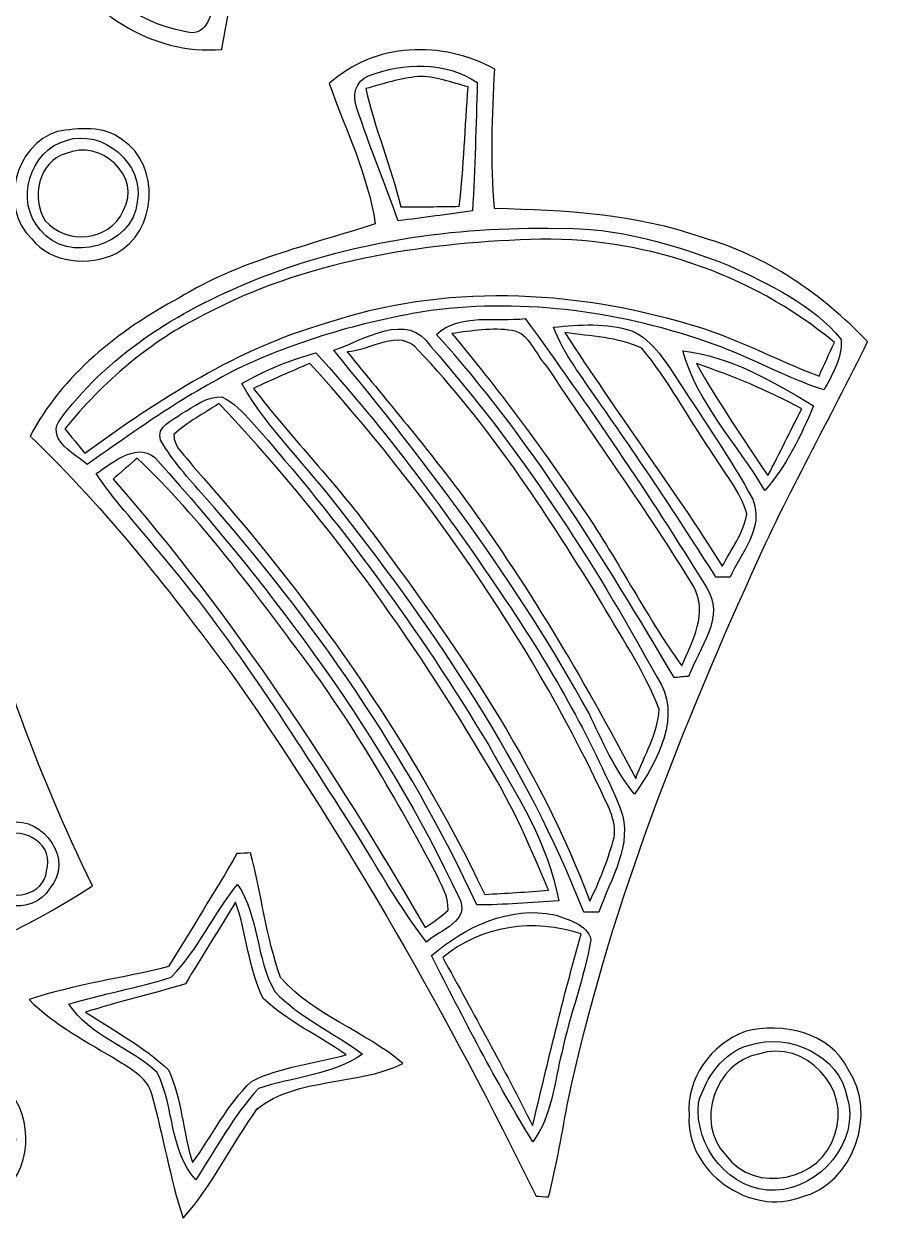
# Model space of a CAD drawing. Header units: centimetres. Extents: x -6.1 to 4.8, y -12.7 to 12.9.
# Drawn here: x 1.449 to 4.755, y -12.669 to -8.032 of the extents above; entities that cross this region are included whole.
import ezdxf

# ---------------------------------------------------------------- set-up
doc = ezdxf.new("R2010")
doc.units = ezdxf.units.CM
doc.header["$MEASUREMENT"] = 0
doc.layers.add('Camada 1', color=7, linetype='Continuous')

msp = doc.modelspace()

# ---------------------------------------------------------------- linework, layer by layer
at = {"layer": 'Camada 1', "color": 250}
for points, knots in [([(4.69125, -3.54245), (4.70876, -3.54771), (4.72644, -3.55296), (4.7443, -3.55857), (4.7443, -3.55857), (4.60458, -3.97737), (4.50128, -4.40774), (4.41619, -4.84091), (4.41619, -4.84091), (4.35438, -5.23731), (4.27173, -5.63283), (4.26123, -6.03536), (4.26123, -6.03536), (4.22026, -6.63556), (4.22079, -7.24207), (4.31726, -7.83719), (4.31726, -7.83719), (3.82561, -7.94119), (3.30945, -7.91247), (2.82656, -7.77836), (2.82656, -7.77836), (2.68842, -7.74491), (2.56165, -7.67943), (2.42666, -7.63794), (2.42666, -7.63794), (2.36258, -7.61832), (2.32914, -7.69379), (2.3076, -7.73931), (2.3076, -7.73931), (2.26085, -7.86537), (2.23896, -7.99879), (2.21516, -8.13081), (2.21516, -8.13081), (1.94044, -8.15375), (1.68937, -7.98216), (1.55945, -7.74772), (1.55945, -7.74772), (1.63316, -7.70447), (1.70845, -7.66333), (1.77813, -7.61395), (1.77813, -7.61395), (1.86305, -7.55302), (1.91225, -7.45602), (1.9499, -7.3613), (1.9499, -7.3613), (1.68499, -7.15995), (1.4481, -6.92235), (1.2653, -6.64344), (1.2653, -6.64344), (1.11315, -6.41092), (0.96783, -6.16912), (0.87958, -5.90422), (0.87958, -5.90422), (1.38576, -5.74033), (1.86113, -5.49574), (2.32354, -5.23521), (2.32354, -5.23521), (3.16588, -4.75004), (3.94537, -4.16419), (4.69125, -3.54245), (4.69125, -3.54245), (4.69125, -3.54245), (4.69125, -3.54245), (4.69125, -3.54245)], [0, 0, 0, 0, 0.0588235, 0.0588235, 0.0588235, 0.0588235, 0.1176471, 0.1176471, 0.1176471, 0.1176471, 0.1764706, 0.1764706, 0.1764706, 0.1764706, 0.2352941, 0.2352941, 0.2352941, 0.2352941, 0.2941176, 0.2941176, 0.2941176, 0.2941176, 0.3529412, 0.3529412, 0.3529412, 0.3529412, 0.4117647, 0.4117647, 0.4117647, 0.4117647, 0.4705882, 0.4705882, 0.4705882, 0.4705882, 0.5294118, 0.5294118, 0.5294118, 0.5294118, 0.5882353, 0.5882353, 0.5882353, 0.5882353, 0.6470588, 0.6470588, 0.6470588, 0.6470588, 0.7058824, 0.7058824, 0.7058824, 0.7058824, 0.7647059, 0.7647059, 0.7647059, 0.7647059, 0.8235294, 0.8235294, 0.8235294, 0.8235294, 0.8823529, 0.8823529, 0.8823529, 0.8823529, 1, 1, 1, 1]), ([(0.60662, -6.64221), (0.62816, -6.71102), (0.64164, -6.78246), (0.65057, -6.85424), (0.65057, -6.85424), (0.75807, -7.90232), (0.93526, -8.94409), (1.20052, -9.96415), (1.20052, -9.96415), (1.33096, -10.44547), (1.49379, -10.91926), (1.71405, -11.36731), (1.71405, -11.36731), (1.18354, -11.71819), (0.53921, -11.87349), (-0.0925, -11.87051), (-0.0925, -11.87051), (-0.18688, -11.87297), (-0.28335, -11.86788), (-0.37475, -11.89537), (-0.37475, -11.89537), (-0.36389, -12.07782), (-0.33132, -12.25956), (-0.33255, -12.4427), (-0.33255, -12.4427), (-0.3413, -12.53952), (-0.47577, -12.54513), (-0.54633, -12.55966), (-0.54633, -12.55966), (-0.72947, -12.59573), (-0.9233, -12.54128), (-1.06897, -12.42729), (-1.06897, -12.42729), (-1.12097, -12.38825), (-1.14058, -12.31576), (-1.10504, -12.25921), (-1.10504, -12.25921), (-1.01399, -12.10215), (-0.90491, -11.9493), (-0.86972, -11.76721), (-0.86972, -11.76721), (-0.9732, -11.70856), (-1.08525, -11.66916), (-1.19556, -11.62609), (-1.19556, -11.62609), (-1.70489, -11.40215), (-2.12072, -11.01696), (-2.49121, -10.6104), (-2.49121, -10.6104), (-2.5236, -10.57258), (-2.56142, -10.53704), (-2.57928, -10.48977), (-2.57928, -10.48977), (-2.55722, -10.44372), (-2.5187, -10.4087), (-2.48211, -10.37456), (-2.48211, -10.37456), (-1.76425, -9.72026), (-1.09944, -9.00817), (-0.49153, -8.25075), (-0.49153, -8.25075), (-0.14415, -7.8083), (0.18239, -7.34834), (0.4648, -6.86124), (0.4648, -6.86124), (0.50875, -6.78631), (0.55812, -6.714), (0.60662, -6.64221), (0.60662, -6.64221), (0.60662, -6.64221), (0.60662, -6.64221), (0.60662, -6.64221)], [0, 0, 0, 0, 0.0526316, 0.0526316, 0.0526316, 0.0526316, 0.1052632, 0.1052632, 0.1052632, 0.1052632, 0.1578947, 0.1578947, 0.1578947, 0.1578947, 0.2105263, 0.2105263, 0.2105263, 0.2105263, 0.2631579, 0.2631579, 0.2631579, 0.2631579, 0.3157895, 0.3157895, 0.3157895, 0.3157895, 0.3684211, 0.3684211, 0.3684211, 0.3684211, 0.4210526, 0.4210526, 0.4210526, 0.4210526, 0.4736842, 0.4736842, 0.4736842, 0.4736842, 0.5263158, 0.5263158, 0.5263158, 0.5263158, 0.5789474, 0.5789474, 0.5789474, 0.5789474, 0.6315789, 0.6315789, 0.6315789, 0.6315789, 0.6842105, 0.6842105, 0.6842105, 0.6842105, 0.7368421, 0.7368421, 0.7368421, 0.7368421, 0.7894737, 0.7894737, 0.7894737, 0.7894737, 0.8421053, 0.8421053, 0.8421053, 0.8421053, 0.8947368, 0.8947368, 0.8947368, 0.8947368, 1, 1, 1, 1]), ([(1.66713, -7.78781), (1.76203, -7.93629), (1.92171, -8.04064), (2.0968, -8.06603), (2.0968, -8.06603), (2.16998, -8.06725), (2.17734, -7.97113), (2.19099, -7.9221), (2.19099, -7.9221), (2.2099, -7.80637), (2.25717, -7.69939), (2.3097, -7.59574), (2.3097, -7.59574), (2.22426, -7.5243), (2.12603, -7.47038), (2.02939, -7.4161), (2.02939, -7.4161), (1.93414, -7.56282), (1.81087, -7.68801), (1.66713, -7.78781), (1.66713, -7.78781), (1.66713, -7.78781), (1.66713, -7.78781), (1.66713, -7.78781)], [0, 0, 0, 0, 0.1428571, 0.1428571, 0.1428571, 0.1428571, 0.2857143, 0.2857143, 0.2857143, 0.2857143, 0.4285714, 0.4285714, 0.4285714, 0.4285714, 0.5714286, 0.5714286, 0.5714286, 0.5714286, 0.7142857, 0.7142857, 0.7142857, 0.7142857, 1, 1, 1, 1]), ([(2.63064, -8.26318), (2.80432, -8.10367), (3.07028, -8.09492), (3.27111, -8.20697), (3.27111, -8.20697), (3.26183, -8.38661), (3.25343, -8.56713), (3.27076, -8.74677), (3.27076, -8.74677), (3.54179, -8.75289), (3.81739, -8.76761), (4.07546, -8.859), (4.07546, -8.859), (4.32234, -8.92851), (4.53857, -9.07716), (4.71418, -9.2617), (4.71418, -9.2617), (4.56781, -9.5611), (4.40235, -9.85122), (4.26754, -10.1564), (4.26754, -10.1564), (3.97163, -10.81228), (3.70795, -11.48742), (3.55633, -12.1925), (3.55633, -12.1925), (3.53269, -12.31926), (3.51098, -12.44655), (3.47947, -12.57191), (3.47947, -12.57191), (3.46738, -12.57104), (3.44339, -12.56929), (3.43131, -12.56859), (3.43131, -12.56859), (3.0934, -11.87716), (2.71153, -11.20676), (2.27241, -10.57451), (2.27241, -10.57451), (2.02746, -10.24167), (1.77253, -9.91338), (1.47331, -9.62711), (1.47331, -9.62711), (1.59885, -9.38969), (1.81543, -9.21828), (2.04812, -9.09292), (2.04812, -9.09292), (2.28116, -8.94952), (2.5515, -8.88912), (2.80888, -8.8056), (2.80888, -8.8056), (2.78069, -8.61545), (2.69437, -8.44229), (2.63064, -8.26318), (2.63064, -8.26318), (2.63064, -8.26318), (2.63064, -8.26318), (2.63064, -8.26318)], [0, 0, 0, 0, 0.0666667, 0.0666667, 0.0666667, 0.0666667, 0.1333333, 0.1333333, 0.1333333, 0.1333333, 0.2, 0.2, 0.2, 0.2, 0.2666667, 0.2666667, 0.2666667, 0.2666667, 0.3333333, 0.3333333, 0.3333333, 0.3333333, 0.4, 0.4, 0.4, 0.4, 0.4666667, 0.4666667, 0.4666667, 0.4666667, 0.5333333, 0.5333333, 0.5333333, 0.5333333, 0.6, 0.6, 0.6, 0.6, 0.6666667, 0.6666667, 0.6666667, 0.6666667, 0.7333333, 0.7333333, 0.7333333, 0.7333333, 0.8, 0.8, 0.8, 0.8, 0.8666667, 0.8666667, 0.8666667, 0.8666667, 1, 1, 1, 1]), ([(2.78314, -8.23341), (2.73202, -8.25179), (2.71888, -8.31097), (2.73779, -8.35773), (2.73779, -8.35773), (2.78647, -8.50462), (2.84425, -8.64854), (2.898, -8.79386), (2.898, -8.79386), (2.99377, -8.78231), (3.08919, -8.76883), (3.18479, -8.75517), (3.18479, -8.75517), (3.19582, -8.59006), (3.19862, -8.42391), (3.2037, -8.25897), (3.2037, -8.25897), (3.08062, -8.17651), (2.91708, -8.18036), (2.78314, -8.23341), (2.78314, -8.23341), (2.78314, -8.23341), (2.78314, -8.23341), (2.78314, -8.23341)], [0, 0, 0, 0, 0.1428571, 0.1428571, 0.1428571, 0.1428571, 0.2857143, 0.2857143, 0.2857143, 0.2857143, 0.4285714, 0.4285714, 0.4285714, 0.4285714, 0.5714286, 0.5714286, 0.5714286, 0.5714286, 0.7142857, 0.7142857, 0.7142857, 0.7142857, 1, 1, 1, 1]), ([(2.77263, -8.28226), (2.83899, -8.2637), (2.90553, -8.24252), (2.97433, -8.23551), (2.97433, -8.23551), (3.04087, -8.23341), (3.10443, -8.25915), (3.16833, -8.27561), (3.16833, -8.27561), (3.1559, -8.42933), (3.15258, -8.58446), (3.13367, -8.73784), (3.13367, -8.73784), (3.05803, -8.73871), (2.98309, -8.74134), (2.90763, -8.73959), (2.90763, -8.73959), (2.87103, -8.58446), (2.80678, -8.43791), (2.77263, -8.28226)], [0, 0, 0, 0, 0.1666667, 0.1666667, 0.1666667, 0.1666667, 0.3333333, 0.3333333, 0.3333333, 0.3333333, 0.5, 0.5, 0.5, 0.5, 0.6666667, 0.6666667, 0.6666667, 0.6666667, 1, 1, 1, 1]), ([(1.57854, -8.4479), (1.661, -8.43599), (1.75888, -8.42286), (1.82874, -8.47993), (1.82874, -8.47993), (1.98071, -8.57728), (1.9639, -8.83764), (1.80562, -8.92045), (1.80562, -8.92045), (1.70057, -8.97018), (1.5556, -8.9595), (1.47926, -8.8639), (1.47926, -8.8639), (1.35144, -8.74379), (1.41413, -8.49972), (1.57854, -8.4479), (1.57854, -8.4479), (1.57854, -8.4479), (1.57854, -8.4479), (1.57854, -8.4479)], [0, 0, 0, 0, 0.1666667, 0.1666667, 0.1666667, 0.1666667, 0.3333333, 0.3333333, 0.3333333, 0.3333333, 0.5, 0.5, 0.5, 0.5, 0.6666667, 0.6666667, 0.6666667, 0.6666667, 1, 1, 1, 1]), ([(1.61355, -8.48256), (1.47068, -8.52126), (1.41203, -8.72086), (1.51358, -8.82976), (1.51358, -8.82976), (1.61706, -8.96388), (1.87286, -8.89139), (1.88792, -8.72033), (1.88792, -8.72033), (1.91593, -8.57255), (1.7538, -8.43669), (1.61355, -8.48256)], [0, 0, 0, 0, 0.25, 0.25, 0.25, 0.25, 0.5, 0.5, 0.5, 0.5, 1, 1, 1, 1]), ([(1.61303, -8.53404), (1.74312, -8.47346), (1.9112, -8.62438), (1.83364, -8.75482), (1.83364, -8.75482), (1.78094, -8.87476), (1.61285, -8.88737), (1.53196, -8.79369), (1.53196, -8.79369), (1.47576, -8.70807), (1.505, -8.56153), (1.61303, -8.53404)], [0, 0, 0, 0, 0.25, 0.25, 0.25, 0.25, 0.5, 0.5, 0.5, 0.5, 1, 1, 1, 1]), ([(2.33422, -9.02656), (2.04497, -9.14247), (1.76693, -9.31703), (1.58274, -9.57266), (1.58274, -9.57266), (1.54457, -9.64882), (1.64804, -9.69487), (1.69445, -9.73741), (1.69445, -9.73741), (1.88739, -9.60015), (2.08191, -9.46165), (2.29552, -9.35765), (2.29552, -9.35765), (2.52628, -9.25137), (2.77316, -9.18064), (3.02406, -9.14124), (3.02406, -9.14124), (3.39174, -9.09362), (3.76871, -9.14667), (4.11679, -9.27098), (4.11679, -9.27098), (4.26281, -9.32263), (4.3978, -9.40107), (4.54558, -9.44869), (4.54558, -9.44869), (4.57744, -9.38724), (4.61771, -9.32561), (4.61158, -9.25278), (4.61158, -9.25278), (4.50075, -9.11603), (4.33302, -9.03987), (4.17771, -8.96685), (4.17771, -8.96685), (3.96656, -8.88561), (3.74297, -8.8182), (3.51448, -8.82311), (3.51448, -8.82311), (3.11318, -8.81593), (2.7068, -8.87318), (2.33422, -9.02656), (2.33422, -9.02656), (2.33422, -9.02656), (2.33422, -9.02656), (2.33422, -9.02656)], [0, 0, 0, 0, 0.0833333, 0.0833333, 0.0833333, 0.0833333, 0.1666667, 0.1666667, 0.1666667, 0.1666667, 0.25, 0.25, 0.25, 0.25, 0.3333333, 0.3333333, 0.3333333, 0.3333333, 0.4166667, 0.4166667, 0.4166667, 0.4166667, 0.5, 0.5, 0.5, 0.5, 0.5833333, 0.5833333, 0.5833333, 0.5833333, 0.6666667, 0.6666667, 0.6666667, 0.6666667, 0.75, 0.75, 0.75, 0.75, 0.8333333, 0.8333333, 0.8333333, 0.8333333, 1, 1, 1, 1]), ([(2.14827, -9.157), (2.53487, -8.95162), (2.97714, -8.88106), (3.41013, -8.86618), (3.41013, -8.86618), (3.83437, -8.85165), (4.25861, -8.99435), (4.58585, -9.2645), (4.58585, -9.2645), (4.56571, -9.30757), (4.54592, -9.351), (4.52649, -9.39494), (4.52649, -9.39494), (4.35648, -9.33209), (4.19732, -9.24139), (4.02189, -9.19377), (4.02189, -9.19377), (3.56928, -9.05772), (3.07133, -9.03724), (2.61996, -9.18939), (2.61996, -9.18939), (2.27574, -9.28709), (1.97161, -9.48494), (1.68464, -9.69277), (1.68464, -9.69277), (1.66538, -9.66931), (1.62668, -9.62221), (1.60743, -9.59857), (1.60743, -9.59857), (1.75677, -9.41806), (1.93624, -9.2596), (2.14827, -9.157)], [0, 0, 0, 0, 0.1111111, 0.1111111, 0.1111111, 0.1111111, 0.2222222, 0.2222222, 0.2222222, 0.2222222, 0.3333333, 0.3333333, 0.3333333, 0.3333333, 0.4444444, 0.4444444, 0.4444444, 0.4444444, 0.5555556, 0.5555556, 0.5555556, 0.5555556, 0.6666667, 0.6666667, 0.6666667, 0.6666667, 0.7777778, 0.7777778, 0.7777778, 0.7777778, 1, 1, 1, 1]), ([(2.64832, -9.29479), (3.01198, -9.73671), (3.35971, -10.19527), (3.63494, -10.69865), (3.63494, -10.69865), (3.68799, -10.80651), (3.73474, -10.91996), (3.81266, -11.01328), (3.81266, -11.01328), (3.9002, -10.88477), (4.00105, -10.70828), (3.89827, -10.55946), (3.89827, -10.55946), (3.65053, -10.10545), (3.36566, -9.66913), (3.02371, -9.28026), (3.02371, -9.28026), (2.93529, -9.13897), (2.76213, -9.25663), (2.64832, -9.29479), (2.64832, -9.29479), (2.64832, -9.29479), (2.64832, -9.29479), (2.64832, -9.29479)], [0, 0, 0, 0, 0.1428571, 0.1428571, 0.1428571, 0.1428571, 0.2857143, 0.2857143, 0.2857143, 0.2857143, 0.4285714, 0.4285714, 0.4285714, 0.4285714, 0.5714286, 0.5714286, 0.5714286, 0.5714286, 0.7142857, 0.7142857, 0.7142857, 0.7142857, 1, 1, 1, 1]), ([(3.04577, -9.23351), (3.40891, -9.63464), (3.69132, -10.09827), (3.96568, -10.56208), (3.96568, -10.56208), (3.97969, -10.56068), (4.00771, -10.55823), (4.02171, -10.557), (4.02171, -10.557), (4.06128, -10.44862), (4.16756, -10.32501), (4.08912, -10.21086), (4.08912, -10.21086), (3.87078, -9.8549), (3.63459, -9.50998), (3.38947, -9.17205), (3.38947, -9.17205), (3.27549, -9.18607), (3.13874, -9.14912), (3.04577, -9.23351), (3.04577, -9.23351), (3.04577, -9.23351), (3.04577, -9.23351), (3.04577, -9.23351)], [0, 0, 0, 0, 0.1428571, 0.1428571, 0.1428571, 0.1428571, 0.2857143, 0.2857143, 0.2857143, 0.2857143, 0.4285714, 0.4285714, 0.4285714, 0.4285714, 0.5714286, 0.5714286, 0.5714286, 0.5714286, 0.7142857, 0.7142857, 0.7142857, 0.7142857, 1, 1, 1, 1]), ([(2.70067, -9.30127), (2.78822, -9.29812), (2.90273, -9.20602), (2.97469, -9.29409), (2.97469, -9.29409), (3.24642, -9.57896), (3.4616, -9.91268), (3.66891, -10.24604), (3.66891, -10.24604), (3.7505, -10.39067), (3.84768, -10.52829), (3.9079, -10.68411), (3.9079, -10.68411), (3.90283, -10.77954), (3.8489, -10.86393), (3.81669, -10.95218), (3.81669, -10.95218), (3.61411, -10.56558), (3.39174, -10.18862), (3.13174, -9.83756), (3.13174, -9.83756), (2.99342, -9.65443), (2.84512, -9.47934), (2.70067, -9.30127)], [0, 0, 0, 0, 0.1428571, 0.1428571, 0.1428571, 0.1428571, 0.2857143, 0.2857143, 0.2857143, 0.2857143, 0.4285714, 0.4285714, 0.4285714, 0.4285714, 0.5714286, 0.5714286, 0.5714286, 0.5714286, 0.7142857, 0.7142857, 0.7142857, 0.7142857, 1, 1, 1, 1]), ([(3.10513, -9.23019), (3.18217, -9.22003), (3.26113, -9.20585), (3.33887, -9.21881), (3.33887, -9.21881), (3.4082, -9.23001), (3.42886, -9.31143), (3.47316, -9.35625), (3.47316, -9.35625), (3.65998, -9.64147), (3.86378, -9.91618), (4.03992, -10.2084), (4.03992, -10.2084), (4.0984, -10.30838), (4.03712, -10.42219), (3.99475, -10.51568), (3.99475, -10.51568), (3.85117, -10.31626), (3.7428, -10.09425), (3.6015, -9.89325), (3.6015, -9.89325), (3.4476, -9.66388), (3.28232, -9.44204), (3.10513, -9.23019)], [0, 0, 0, 0, 0.1428571, 0.1428571, 0.1428571, 0.1428571, 0.2857143, 0.2857143, 0.2857143, 0.2857143, 0.4285714, 0.4285714, 0.4285714, 0.4285714, 0.5714286, 0.5714286, 0.5714286, 0.5714286, 0.7142857, 0.7142857, 0.7142857, 0.7142857, 1, 1, 1, 1]), ([(3.49908, -9.20585), (3.53899, -9.31038), (3.6092, -9.39845), (3.67119, -9.49054), (3.67119, -9.49054), (3.82929, -9.71395), (3.98022, -9.94227), (4.12747, -10.17304), (4.12747, -10.17304), (4.14095, -10.17321), (4.16809, -10.17356), (4.18174, -10.17374), (4.18174, -10.17374), (4.22499, -10.07901), (4.31481, -9.98429), (4.26981, -9.87188), (4.26981, -9.87188), (4.18577, -9.71518), (4.08247, -9.57003), (3.98687, -9.42051), (3.98687, -9.42051), (3.93539, -9.34662), (3.88829, -9.25733), (3.80163, -9.22021), (3.80163, -9.22021), (3.7041, -9.18729), (3.59923, -9.19622), (3.49908, -9.20585), (3.49908, -9.20585), (3.49908, -9.20585), (3.49908, -9.20585), (3.49908, -9.20585)], [0, 0, 0, 0, 0.1111111, 0.1111111, 0.1111111, 0.1111111, 0.2222222, 0.2222222, 0.2222222, 0.2222222, 0.3333333, 0.3333333, 0.3333333, 0.3333333, 0.4444444, 0.4444444, 0.4444444, 0.4444444, 0.5555556, 0.5555556, 0.5555556, 0.5555556, 0.6666667, 0.6666667, 0.6666667, 0.6666667, 0.7777778, 0.7777778, 0.7777778, 0.7777778, 1, 1, 1, 1]), ([(3.54285, -9.22686), (3.6423, -9.24122), (3.74787, -9.24332), (3.83997, -9.28744), (3.83997, -9.28744), (3.94345, -9.40825), (4.01646, -9.55357), (4.10803, -9.68402), (4.10803, -9.68402), (4.1553, -9.76403), (4.22061, -9.83792), (4.2474, -9.92809), (4.2474, -9.92809), (4.23409, -10.00215), (4.18647, -10.065), (4.15197, -10.13101), (4.15197, -10.13101), (3.95833, -9.82321), (3.74017, -9.53204), (3.54285, -9.22686)], [0, 0, 0, 0, 0.1666667, 0.1666667, 0.1666667, 0.1666667, 0.3333333, 0.3333333, 0.3333333, 0.3333333, 0.5, 0.5, 0.5, 0.5, 0.6666667, 0.6666667, 0.6666667, 0.6666667, 1, 1, 1, 1]), ([(2.29219, -9.42383), (2.3955, -9.60347), (2.54852, -9.7467), (2.67266, -9.91146), (2.67266, -9.91146), (3.04892, -10.38892), (3.3928, -10.90105), (3.61586, -11.46956), (3.61586, -11.46956), (3.63056, -11.46938), (3.65998, -11.46938), (3.67451, -11.46921), (3.67451, -11.46921), (3.71846, -11.34), (3.81003, -11.20868), (3.75715, -11.06721), (3.75715, -11.06721), (3.63809, -10.78602), (3.48682, -10.51883), (3.31576, -10.26601), (3.31576, -10.26601), (3.09147, -9.93037), (2.85178, -9.60382), (2.57916, -9.30547), (2.57916, -9.30547), (2.47866, -9.33174), (2.38219, -9.37201), (2.29219, -9.42383), (2.29219, -9.42383), (2.29219, -9.42383), (2.29219, -9.42383), (2.29219, -9.42383)], [0, 0, 0, 0, 0.1111111, 0.1111111, 0.1111111, 0.1111111, 0.2222222, 0.2222222, 0.2222222, 0.2222222, 0.3333333, 0.3333333, 0.3333333, 0.3333333, 0.4444444, 0.4444444, 0.4444444, 0.4444444, 0.5555556, 0.5555556, 0.5555556, 0.5555556, 0.6666667, 0.6666667, 0.6666667, 0.6666667, 0.7777778, 0.7777778, 0.7777778, 0.7777778, 1, 1, 1, 1]), ([(3.9993, -9.29742), (4.05533, -9.50157), (4.21238, -9.65758), (4.31604, -9.83792), (4.31604, -9.83792), (4.40025, -9.74249), (4.45663, -9.62659), (4.5046, -9.50998), (4.5046, -9.50998), (4.34825, -9.41543), (4.1842, -9.31861), (3.9993, -9.29742), (3.9993, -9.29742), (3.9993, -9.29742), (3.9993, -9.29742), (3.9993, -9.29742)], [0, 0, 0, 0, 0.2, 0.2, 0.2, 0.2, 0.4, 0.4, 0.4, 0.4, 0.6, 0.6, 0.6, 0.6, 1, 1, 1, 1]), ([(2.33754, -9.44274), (2.4095, -9.4086), (2.48269, -9.37709), (2.55587, -9.34574), (2.55587, -9.34574), (3.0048, -9.84177), (3.39507, -10.39715), (3.68379, -11.0019), (3.68379, -11.0019), (3.70918, -11.06178), (3.7498, -11.12604), (3.72984, -11.19362), (3.72984, -11.19362), (3.70638, -11.27329), (3.67696, -11.35225), (3.63879, -11.42684), (3.63879, -11.42684), (3.44112, -10.89772), (3.11703, -10.42814), (2.78052, -9.97904), (2.78052, -9.97904), (2.64167, -9.79292), (2.47884, -9.62659), (2.33754, -9.44274)], [0, 0, 0, 0, 0.1428571, 0.1428571, 0.1428571, 0.1428571, 0.2857143, 0.2857143, 0.2857143, 0.2857143, 0.4285714, 0.4285714, 0.4285714, 0.4285714, 0.5714286, 0.5714286, 0.5714286, 0.5714286, 0.7142857, 0.7142857, 0.7142857, 0.7142857, 1, 1, 1, 1]), ([(4.05148, -9.34627), (4.19137, -9.39442), (4.32952, -9.45045), (4.45943, -9.52188), (4.45943, -9.52188), (4.41513, -9.60768), (4.37346, -9.6947), (4.32846, -9.77996), (4.32846, -9.77996), (4.23252, -9.63779), (4.1357, -9.49562), (4.05148, -9.34627)], [0, 0, 0, 0, 0.25, 0.25, 0.25, 0.25, 0.5, 0.5, 0.5, 0.5, 1, 1, 1, 1]), ([(2.05968, -9.54009), (2.02763, -9.56618), (1.95883, -9.58877), (1.97826, -9.64287), (1.97826, -9.64287), (2.02396, -9.72271), (2.08647, -9.79082), (2.14687, -9.85963), (2.14687, -9.85963), (2.56761, -10.33569), (2.93494, -10.86341), (3.2016, -11.44137), (3.2016, -11.44137), (3.30753, -11.44207), (3.41293, -11.43104), (3.51903, -11.42579), (3.51903, -11.42579), (3.48017, -11.205), (3.35515, -11.01538), (3.24782, -10.82331), (3.24782, -10.82331), (2.98152, -10.37876), (2.67336, -9.95943), (2.32984, -9.57161), (2.32984, -9.57161), (2.29587, -9.53519), (2.26173, -9.49615), (2.21568, -9.47549), (2.21568, -9.47549), (2.15685, -9.47163), (2.108, -9.5133), (2.05968, -9.54009), (2.05968, -9.54009), (2.05968, -9.54009), (2.05968, -9.54009), (2.05968, -9.54009)], [0, 0, 0, 0, 0.1, 0.1, 0.1, 0.1, 0.2, 0.2, 0.2, 0.2, 0.3, 0.3, 0.3, 0.3, 0.4, 0.4, 0.4, 0.4, 0.5, 0.5, 0.5, 0.5, 0.6, 0.6, 0.6, 0.6, 0.7, 0.7, 0.7, 0.7, 0.8, 0.8, 0.8, 0.8, 1, 1, 1, 1]), ([(2.02974, -9.62063), (2.08209, -9.57301), (2.14547, -9.54009), (2.20395, -9.50122), (2.20395, -9.50122), (2.60753, -9.92669), (2.9528, -10.40468), (3.24957, -10.90998), (3.24957, -10.90998), (3.34202, -11.05985), (3.41065, -11.22234), (3.47876, -11.38429), (3.47876, -11.38429), (3.39682, -11.39217), (3.31471, -11.39585), (3.23259, -11.40093), (3.23259, -11.40093), (2.94317, -10.79547), (2.54992, -10.24377), (2.1038, -9.74424), (2.1038, -9.74424), (2.07736, -9.70502), (2.02746, -9.67264), (2.02974, -9.62063)], [0, 0, 0, 0, 0.1428571, 0.1428571, 0.1428571, 0.1428571, 0.2857143, 0.2857143, 0.2857143, 0.2857143, 0.4285714, 0.4285714, 0.4285714, 0.4285714, 0.5714286, 0.5714286, 0.5714286, 0.5714286, 0.7142857, 0.7142857, 0.7142857, 0.7142857, 1, 1, 1, 1]), ([(1.72876, -9.77226), (1.79547, -9.87206), (1.87758, -9.96013), (1.95357, -10.0531), (1.95357, -10.0531), (2.22514, -10.36721), (2.4496, -10.71773), (2.67301, -11.06668), (2.67301, -11.06668), (2.78559, -11.23862), (2.88137, -11.42211), (3.00725, -11.58512), (3.00725, -11.58512), (3.05873, -11.53925), (3.18234, -11.50178), (3.13209, -11.41213), (3.13209, -11.41213), (2.84022, -10.7897), (2.42351, -10.23414), (1.96793, -9.72288), (1.96793, -9.72288), (1.89895, -9.63919), (1.79214, -9.72919), (1.72876, -9.77226), (1.72876, -9.77226), (1.72876, -9.77226), (1.72876, -9.77226), (1.72876, -9.77226)], [0, 0, 0, 0, 0.125, 0.125, 0.125, 0.125, 0.25, 0.25, 0.25, 0.25, 0.375, 0.375, 0.375, 0.375, 0.5, 0.5, 0.5, 0.5, 0.625, 0.625, 0.625, 0.625, 0.75, 0.75, 0.75, 0.75, 1, 1, 1, 1]), ([(1.88774, -9.71238), (2.13514, -9.9484), (2.33719, -10.22574), (2.54152, -10.49835), (2.54152, -10.49835), (2.73149, -10.75468), (2.89047, -11.03237), (3.04052, -11.31338), (3.04052, -11.31338), (3.06293, -11.35996), (3.09234, -11.40758), (3.09042, -11.46133), (3.09042, -11.46133), (3.06486, -11.48812), (3.03299, -11.5079), (3.00253, -11.52874), (3.00253, -11.52874), (2.64727, -10.91926), (2.26033, -10.32519), (1.79442, -9.7938), (1.79442, -9.7938), (1.8177, -9.77349), (1.86445, -9.73269), (1.88774, -9.71238)], [0, 0, 0, 0, 0.1428571, 0.1428571, 0.1428571, 0.1428571, 0.2857143, 0.2857143, 0.2857143, 0.2857143, 0.4285714, 0.4285714, 0.4285714, 0.4285714, 0.5714286, 0.5714286, 0.5714286, 0.5714286, 0.7142857, 0.7142857, 0.7142857, 0.7142857, 1, 1, 1, 1]), ([(1.39539, -11.12148), (1.30224, -11.1376), (1.23204, -11.23932), (1.27021, -11.32984), (1.27021, -11.32984), (1.30417, -11.45187), (1.47961, -11.49197), (1.54929, -11.37729), (1.54929, -11.37729), (1.64525, -11.26944), (1.52689, -11.10118), (1.39539, -11.12148), (1.39539, -11.12148), (1.39539, -11.12148), (1.39539, -11.12148), (1.39539, -11.12148)], [0, 0, 0, 0, 0.2, 0.2, 0.2, 0.2, 0.4, 0.4, 0.4, 0.4, 0.6, 0.6, 0.6, 0.6, 1, 1, 1, 1]), ([(1.36773, -11.17506), (1.45352, -11.13479), (1.57048, -11.21148), (1.53634, -11.31146), (1.53634, -11.31146), (1.52916, -11.40303), (1.39557, -11.43349), (1.33691, -11.37029), (1.33691, -11.37029), (1.27738, -11.31724), (1.29892, -11.20903), (1.36773, -11.17506)], [0, 0, 0, 0, 0.25, 0.25, 0.25, 0.25, 0.5, 0.5, 0.5, 0.5, 1, 1, 1, 1]), ([(2.27363, -11.24317), (2.28676, -11.2423), (2.31286, -11.24072), (2.32599, -11.24002), (2.32599, -11.24002), (2.36958, -11.3997), (2.38552, -11.56638), (2.44277, -11.72256), (2.44277, -11.72256), (2.57128, -11.86911), (2.76808, -11.92969), (2.91568, -12.05505), (2.91568, -12.05505), (2.73674, -12.14365), (2.51158, -12.10566), (2.35155, -12.23102), (2.35155, -12.23102), (2.25385, -12.37021), (2.17891, -12.52552), (2.06563, -12.65438), (2.06563, -12.65438), (2.01415, -12.49803), (1.98719, -12.33502), (1.94447, -12.17657), (1.94447, -12.17657), (1.92748, -12.11353), (1.86848, -12.07782), (1.81683, -12.04612), (1.81683, -12.04612), (1.69654, -11.97364), (1.56908, -11.90798), (1.46893, -11.808), (1.46893, -11.808), (1.64489, -11.74953), (1.82961, -11.72502), (2.00925, -11.68054), (2.00925, -11.68054), (2.0968, -11.53434), (2.18854, -11.39077), (2.27363, -11.24317), (2.27363, -11.24317), (2.27363, -11.24317), (2.27363, -11.24317), (2.27363, -11.24317)], [0, 0, 0, 0, 0.0833333, 0.0833333, 0.0833333, 0.0833333, 0.1666667, 0.1666667, 0.1666667, 0.1666667, 0.25, 0.25, 0.25, 0.25, 0.3333333, 0.3333333, 0.3333333, 0.3333333, 0.4166667, 0.4166667, 0.4166667, 0.4166667, 0.5, 0.5, 0.5, 0.5, 0.5833333, 0.5833333, 0.5833333, 0.5833333, 0.6666667, 0.6666667, 0.6666667, 0.6666667, 0.75, 0.75, 0.75, 0.75, 0.8333333, 0.8333333, 0.8333333, 0.8333333, 1, 1, 1, 1]), ([(2.01853, -11.72116), (1.88932, -11.76406), (1.75327, -11.78454), (1.62336, -11.82569), (1.62336, -11.82569), (1.7046, -11.95035), (1.85973, -11.9922), (1.9646, -12.0899), (1.9646, -12.0899), (2.03166, -12.22086), (2.01118, -12.39053), (2.11395, -12.50573), (2.11395, -12.50573), (2.19222, -12.38615), (2.26033, -12.25798), (2.35662, -12.15188), (2.35662, -12.15188), (2.49004, -12.10758), (2.64079, -12.1011), (2.76003, -12.01899), (2.76003, -12.01899), (2.64832, -11.93565), (2.51666, -11.87856), (2.42001, -11.77684), (2.42001, -11.77684), (2.3456, -11.64815), (2.3603, -11.48637), (2.27626, -11.36223), (2.27626, -11.36223), (2.18154, -11.47569), (2.12446, -11.61611), (2.01853, -11.72116)], [0, 0, 0, 0, 0.1111111, 0.1111111, 0.1111111, 0.1111111, 0.2222222, 0.2222222, 0.2222222, 0.2222222, 0.3333333, 0.3333333, 0.3333333, 0.3333333, 0.4444444, 0.4444444, 0.4444444, 0.4444444, 0.5555556, 0.5555556, 0.5555556, 0.5555556, 0.6666667, 0.6666667, 0.6666667, 0.6666667, 0.7777778, 0.7777778, 0.7777778, 0.7777778, 1, 1, 1, 1]), ([(2.26803, -11.43087), (2.3125, -11.5522), (2.31635, -11.68754), (2.37553, -11.80345), (2.37553, -11.80345), (2.46921, -11.89275), (2.59089, -11.94703), (2.69612, -12.02144), (2.69612, -12.02144), (2.57461, -12.05646), (2.44364, -12.06679), (2.32966, -12.12439), (2.32966, -12.12439), (2.23581, -12.21474), (2.17786, -12.3345), (2.1017, -12.43903), (2.1017, -12.43903), (2.06441, -12.32119), (2.06073, -12.19198), (2.00872, -12.07939), (2.00872, -12.07939), (1.9126, -11.99045), (1.79722, -11.92654), (1.68692, -11.85721), (1.68692, -11.85721), (1.81455, -11.81553), (1.94605, -11.78647), (2.07438, -11.74708), (2.07438, -11.74708), (2.13777, -11.6408), (2.2043, -11.53679), (2.26803, -11.43087)], [0, 0, 0, 0, 0.1111111, 0.1111111, 0.1111111, 0.1111111, 0.2222222, 0.2222222, 0.2222222, 0.2222222, 0.3333333, 0.3333333, 0.3333333, 0.3333333, 0.4444444, 0.4444444, 0.4444444, 0.4444444, 0.5555556, 0.5555556, 0.5555556, 0.5555556, 0.6666667, 0.6666667, 0.6666667, 0.6666667, 0.7777778, 0.7777778, 0.7777778, 0.7777778, 1, 1, 1, 1]), ([(3.02686, -11.638), (3.14995, -11.88189), (3.27619, -12.12509), (3.41853, -12.35831), (3.41853, -12.35831), (3.494, -12.25781), (3.50153, -12.12737), (3.53164, -12.01006), (3.53164, -12.01006), (3.56246, -11.86386), (3.61884, -11.72344), (3.64352, -11.57654), (3.64352, -11.57654), (3.62881, -11.51456), (3.5544, -11.49863), (3.50257, -11.47954), (3.50257, -11.47954), (3.32959, -11.44452), (3.15503, -11.52629), (3.02686, -11.638)], [0, 0, 0, 0, 0.1666667, 0.1666667, 0.1666667, 0.1666667, 0.3333333, 0.3333333, 0.3333333, 0.3333333, 0.5, 0.5, 0.5, 0.5, 0.6666667, 0.6666667, 0.6666667, 0.6666667, 1, 1, 1, 1]), ([(3.07028, -11.64553), (3.21806, -11.52034), (3.42379, -11.49232), (3.6057, -11.55413), (3.6057, -11.55413), (3.53567, -11.79943), (3.47754, -12.04788), (3.41801, -12.2958), (3.41801, -12.2958), (3.30753, -12.07624), (3.18864, -11.86088), (3.07028, -11.64553)], [0, 0, 0, 0, 0.25, 0.25, 0.25, 0.25, 0.5, 0.5, 0.5, 0.5, 1, 1, 1, 1]), ([(4.23987, -11.93179), (4.38397, -11.8938), (4.57009, -11.93355), (4.63854, -12.07869), (4.63854, -12.07869), (4.75463, -12.24748), (4.66026, -12.52009), (4.45978, -12.57174), (4.45978, -12.57174), (4.25773, -12.6507), (4.00998, -12.47194), (4.02311, -12.25675), (4.02311, -12.25675), (4.01138, -12.11459), (4.1089, -11.98029), (4.23987, -11.93179), (4.23987, -11.93179), (4.23987, -11.93179), (4.23987, -11.93179), (4.23987, -11.93179)], [0, 0, 0, 0, 0.1666667, 0.1666667, 0.1666667, 0.1666667, 0.3333333, 0.3333333, 0.3333333, 0.3333333, 0.5, 0.5, 0.5, 0.5, 0.6666667, 0.6666667, 0.6666667, 0.6666667, 1, 1, 1, 1]), ([(4.2572, -11.98449), (4.15443, -12.00971), (4.08912, -12.11091), (4.05953, -12.20668), (4.05953, -12.20668), (4.04307, -12.37634), (4.17982, -12.553), (4.35788, -12.54583), (4.35788, -12.54583), (4.52877, -12.53935), (4.68512, -12.35901), (4.63557, -12.18655), (4.63557, -12.18655), (4.6051, -12.02284), (4.41006, -11.93389), (4.2572, -11.98449)], [0, 0, 0, 0, 0.2, 0.2, 0.2, 0.2, 0.4, 0.4, 0.4, 0.4, 0.6, 0.6, 0.6, 0.6, 1, 1, 1, 1]), ([(4.29205, -12.01934), (4.47169, -11.95683), (4.65343, -12.15538), (4.58725, -12.32959), (4.58725, -12.32959), (4.53752, -12.50818), (4.27629, -12.56456), (4.16599, -12.41031), (4.16599, -12.41031), (4.04377, -12.28442), (4.12396, -12.04998), (4.29205, -12.01934)], [0, 0, 0, 0, 0.25, 0.25, 0.25, 0.25, 0.5, 0.5, 0.5, 0.5, 1, 1, 1, 1]), ([(1.2168, -12.085), (1.29699, -12.08832), (1.36528, -12.14312), (1.41851, -12.19898), (1.41851, -12.19898), (1.4959, -12.33257), (1.45737, -12.54303), (1.29297, -12.59187), (1.29297, -12.59187), (1.12103, -12.66891), (0.91775, -12.50976), (0.93981, -12.32662), (0.93981, -12.32662), (0.94104, -12.18375), (1.08023, -12.08272), (1.2168, -12.085), (1.2168, -12.085), (1.2168, -12.085), (1.2168, -12.085), (1.2168, -12.085)], [0, 0, 0, 0, 0.1666667, 0.1666667, 0.1666667, 0.1666667, 0.3333333, 0.3333333, 0.3333333, 0.3333333, 0.5, 0.5, 0.5, 0.5, 0.6666667, 0.6666667, 0.6666667, 0.6666667, 1, 1, 1, 1]), ([(1.15797, -12.14172), (1.02648, -12.16011), (0.92861, -12.33292), (1.01265, -12.4476), (1.01265, -12.4476), (1.08076, -12.60168), (1.34655, -12.59905), (1.39644, -12.4322), (1.39644, -12.4322), (1.47226, -12.28827), (1.31485, -12.09445), (1.15797, -12.14172)], [0, 0, 0, 0, 0.25, 0.25, 0.25, 0.25, 0.5, 0.5, 0.5, 0.5, 1, 1, 1, 1])]:
    msp.add_open_spline(points, degree=3, knots=knots, dxfattribs=at)

doc.saveas('drawing.dxf')
